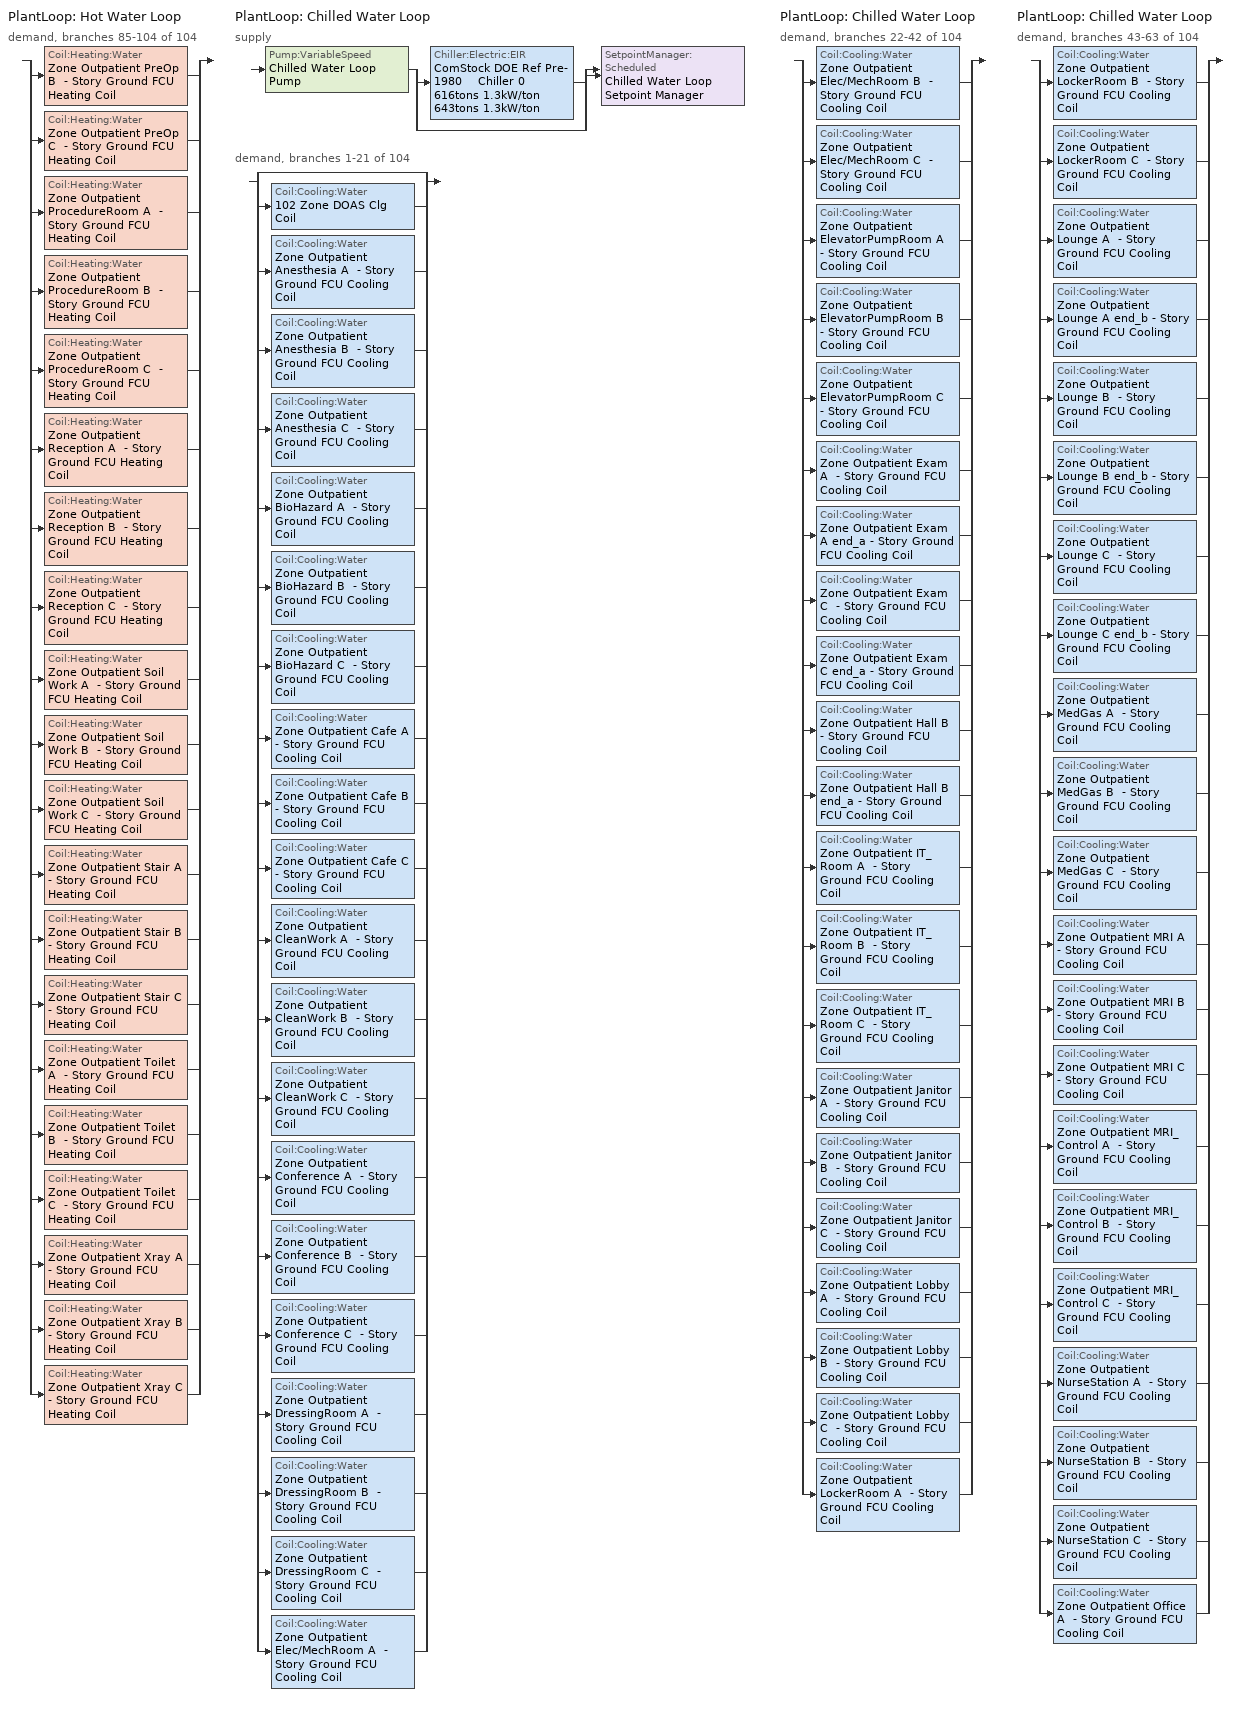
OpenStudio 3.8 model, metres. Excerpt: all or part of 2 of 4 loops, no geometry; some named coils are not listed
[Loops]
PlantLoop 'Hot Water Loop'
 demand, branches 85-104 of 104: split
  | Coil:Heating:Water 'Zone Outpatient PreOp B  - Story Ground FCU Heating Coil'
  | Coil:Heating:Water 'Zone Outpatient PreOp C  - Story Ground FCU Heating Coil'
  | Coil:Heating:Water 'Zone Outpatient ProcedureRoom A  - Story Ground FCU Heating Coil'
  | Coil:Heating:Water 'Zone Outpatient ProcedureRoom B  - Story Ground FCU Heating Coil'
  | Coil:Heating:Water 'Zone Outpatient ProcedureRoom C  - Story Ground FCU Heating Coil'
  | Coil:Heating:Water 'Zone Outpatient Reception A  - Story Ground FCU Heating Coil'
  | Coil:Heating:Water 'Zone Outpatient Reception B  - Story Ground FCU Heating Coil'
  | Coil:Heating:Water 'Zone Outpatient Reception C  - Story Ground FCU Heating Coil'
  | Coil:Heating:Water 'Zone Outpatient Soil Work A  - Story Ground FCU Heating Coil'
  | Coil:Heating:Water 'Zone Outpatient Soil Work B  - Story Ground FCU Heating Coil'
  | Coil:Heating:Water 'Zone Outpatient Soil Work C  - Story Ground FCU Heating Coil'
  | Coil:Heating:Water 'Zone Outpatient Stair A  - Story Ground FCU Heating Coil'
  | Coil:Heating:Water 'Zone Outpatient Stair B  - Story Ground FCU Heating Coil'
  | Coil:Heating:Water 'Zone Outpatient Stair C  - Story Ground FCU Heating Coil'
  | Coil:Heating:Water 'Zone Outpatient Toilet A  - Story Ground FCU Heating Coil'
  | Coil:Heating:Water 'Zone Outpatient Toilet B  - Story Ground FCU Heating Coil'
  | Coil:Heating:Water 'Zone Outpatient Toilet C  - Story Ground FCU Heating Coil'
  | Coil:Heating:Water 'Zone Outpatient Xray A  - Story Ground FCU Heating Coil'
  | Coil:Heating:Water 'Zone Outpatient Xray B  - Story Ground FCU Heating Coil'
  | Coil:Heating:Water 'Zone Outpatient Xray C  - Story Ground FCU Heating Coil'
PlantLoop 'Chilled Water Loop'
 supply: Pump:VariableSpeed 'Chilled Water Loop Pump' > split
  | Chiller:Electric:EIR 'ComStock DOE Ref Pre-1980    Chiller 0 616tons 1.3kW/ton 643tons 1.3kW/ton'
  | bypass
  join > SetpointManager:Scheduled 'Chilled Water Loop Setpoint Manager'
 demand, branches 1-21 of 104: split
  | bypass
  | Coil:Cooling:Water '102 Zone DOAS Clg Coil'
  | Coil:Cooling:Water 'Zone Outpatient Anesthesia A  - Story Ground FCU Cooling Coil'
  | Coil:Cooling:Water 'Zone Outpatient Anesthesia B  - Story Ground FCU Cooling Coil'
  | Coil:Cooling:Water 'Zone Outpatient Anesthesia C  - Story Ground FCU Cooling Coil'
  | Coil:Cooling:Water 'Zone Outpatient BioHazard A  - Story Ground FCU Cooling Coil'
  | Coil:Cooling:Water 'Zone Outpatient BioHazard B  - Story Ground FCU Cooling Coil'
  | Coil:Cooling:Water 'Zone Outpatient BioHazard C  - Story Ground FCU Cooling Coil'
  | Coil:Cooling:Water 'Zone Outpatient Cafe A  - Story Ground FCU Cooling Coil'
  | Coil:Cooling:Water 'Zone Outpatient Cafe B  - Story Ground FCU Cooling Coil'
  | Coil:Cooling:Water 'Zone Outpatient Cafe C  - Story Ground FCU Cooling Coil'
  | Coil:Cooling:Water 'Zone Outpatient CleanWork A  - Story Ground FCU Cooling Coil'
  | Coil:Cooling:Water 'Zone Outpatient CleanWork B  - Story Ground FCU Cooling Coil'
  | Coil:Cooling:Water 'Zone Outpatient CleanWork C  - Story Ground FCU Cooling Coil'
  | Coil:Cooling:Water 'Zone Outpatient Conference A  - Story Ground FCU Cooling Coil'
  | Coil:Cooling:Water 'Zone Outpatient Conference B  - Story Ground FCU Cooling Coil'
  | Coil:Cooling:Water 'Zone Outpatient Conference C  - Story Ground FCU Cooling Coil'
  | Coil:Cooling:Water 'Zone Outpatient DressingRoom A  - Story Ground FCU Cooling Coil'
  | Coil:Cooling:Water 'Zone Outpatient DressingRoom B  - Story Ground FCU Cooling Coil'
  | Coil:Cooling:Water 'Zone Outpatient DressingRoom C  - Story Ground FCU Cooling Coil'
  | Coil:Cooling:Water 'Zone Outpatient Elec/MechRoom A  - Story Ground FCU Cooling Coil'
PlantLoop 'Chilled Water Loop'
 demand, branches 22-42 of 104: split
  | Coil:Cooling:Water 'Zone Outpatient Elec/MechRoom B  - Story Ground FCU Cooling Coil'
  | Coil:Cooling:Water 'Zone Outpatient Elec/MechRoom C  - Story Ground FCU Cooling Coil'
  | Coil:Cooling:Water 'Zone Outpatient ElevatorPumpRoom A  - Story Ground FCU Cooling Coil'
  | Coil:Cooling:Water 'Zone Outpatient ElevatorPumpRoom B  - Story Ground FCU Cooling Coil'
  | Coil:Cooling:Water 'Zone Outpatient ElevatorPumpRoom C  - Story Ground FCU Cooling Coil'
  | Coil:Cooling:Water 'Zone Outpatient Exam A  - Story Ground FCU Cooling Coil'
  | Coil:Cooling:Water 'Zone Outpatient Exam A end_a - Story Ground FCU Cooling Coil'
  | Coil:Cooling:Water 'Zone Outpatient Exam C  - Story Ground FCU Cooling Coil'
  | Coil:Cooling:Water 'Zone Outpatient Exam C end_a - Story Ground FCU Cooling Coil'
  | Coil:Cooling:Water 'Zone Outpatient Hall B  - Story Ground FCU Cooling Coil'
  | Coil:Cooling:Water 'Zone Outpatient Hall B end_a - Story Ground FCU Cooling Coil'
  | Coil:Cooling:Water 'Zone Outpatient IT_Room A  - Story Ground FCU Cooling Coil'
  | Coil:Cooling:Water 'Zone Outpatient IT_Room B  - Story Ground FCU Cooling Coil'
  | Coil:Cooling:Water 'Zone Outpatient IT_Room C  - Story Ground FCU Cooling Coil'
  | Coil:Cooling:Water 'Zone Outpatient Janitor A  - Story Ground FCU Cooling Coil'
  | Coil:Cooling:Water 'Zone Outpatient Janitor B  - Story Ground FCU Cooling Coil'
  | Coil:Cooling:Water 'Zone Outpatient Janitor C  - Story Ground FCU Cooling Coil'
  | Coil:Cooling:Water 'Zone Outpatient Lobby A  - Story Ground FCU Cooling Coil'
  | Coil:Cooling:Water 'Zone Outpatient Lobby B  - Story Ground FCU Cooling Coil'
  | Coil:Cooling:Water 'Zone Outpatient Lobby C  - Story Ground FCU Cooling Coil'
  | Coil:Cooling:Water 'Zone Outpatient LockerRoom A  - Story Ground FCU Cooling Coil'
PlantLoop 'Chilled Water Loop'
 demand, branches 43-63 of 104: split
  | Coil:Cooling:Water 'Zone Outpatient LockerRoom B  - Story Ground FCU Cooling Coil'
  | Coil:Cooling:Water 'Zone Outpatient LockerRoom C  - Story Ground FCU Cooling Coil'
  | Coil:Cooling:Water 'Zone Outpatient Lounge A  - Story Ground FCU Cooling Coil'
  | Coil:Cooling:Water 'Zone Outpatient Lounge A end_b - Story Ground FCU Cooling Coil'
  | Coil:Cooling:Water 'Zone Outpatient Lounge B  - Story Ground FCU Cooling Coil'
  | Coil:Cooling:Water 'Zone Outpatient Lounge B end_b - Story Ground FCU Cooling Coil'
  | Coil:Cooling:Water 'Zone Outpatient Lounge C  - Story Ground FCU Cooling Coil'
  | Coil:Cooling:Water 'Zone Outpatient Lounge C end_b - Story Ground FCU Cooling Coil'
  | Coil:Cooling:Water 'Zone Outpatient MedGas A  - Story Ground FCU Cooling Coil'
  | Coil:Cooling:Water 'Zone Outpatient MedGas B  - Story Ground FCU Cooling Coil'
  | Coil:Cooling:Water 'Zone Outpatient MedGas C  - Story Ground FCU Cooling Coil'
  | Coil:Cooling:Water 'Zone Outpatient MRI A  - Story Ground FCU Cooling Coil'
  | Coil:Cooling:Water 'Zone Outpatient MRI B  - Story Ground FCU Cooling Coil'
  | Coil:Cooling:Water 'Zone Outpatient MRI C  - Story Ground FCU Cooling Coil'
  | Coil:Cooling:Water 'Zone Outpatient MRI_Control A  - Story Ground FCU Cooling Coil'
  | Coil:Cooling:Water 'Zone Outpatient MRI_Control B  - Story Ground FCU Cooling Coil'
  | Coil:Cooling:Water 'Zone Outpatient MRI_Control C  - Story Ground FCU Cooling Coil'
  | Coil:Cooling:Water 'Zone Outpatient NurseStation A  - Story Ground FCU Cooling Coil'
  | Coil:Cooling:Water 'Zone Outpatient NurseStation B  - Story Ground FCU Cooling Coil'
  | Coil:Cooling:Water 'Zone Outpatient NurseStation C  - Story Ground FCU Cooling Coil'
  | Coil:Cooling:Water 'Zone Outpatient Office A  - Story Ground FCU Cooling Coil'
[Sizing:Zone] Zone Cooling Design Supply Air Temperature Input Method=SupplyAirTemperature; Zone Cooling Design Supply Air Temperature {C}=12.7778; Zone Cooling Design Supply Air Temperature Difference {deltaC}=11.11; Zone Heating Design Supply Air Temperature Input Method=SupplyAirTemperature; Zone Heating Design Supply Air Temperature {C}=40; Zone Heating Design Supply Air Temperature Difference {deltaC}=11.11; Zone Cooling Design Supply Air Humidity Ratio {kg-H2O/kg-air}=0.0085; Zone Heating Design Supply Air Humidity Ratio {kg-H2O/kg-air}=0.008; Cooling Design Air Flow Method=DesignDay; Heating Design Air Flow Method=DesignDay; Account for Dedicated Outdoor Air System=No; Dedicated Outdoor Air System Control Strategy=NeutralSupplyAir; Dedicated Outdoor Air Low Setpoint Temperature for Design {C}=autosize; Dedicated Outdoor Air High Setpoint Temperature for Design {C}=autosize; Zone Load Sizing Method=Sensible Load Only No Latent Load; Zone Latent Cooling Design Supply Air Humidity Ratio Input Method=HumidityRatioDifference; Zone Cooling Design Supply Air Humidity Ratio Difference {kgWater/kgDryAir}=0.005; Zone Latent Heating Design Supply Air Humidity Ratio Input Method=HumidityRatioDifference; Zone Humidification Design Supply Air Humidity Ratio Difference {kgWater/kgDryAir}=0.005
Zone Outpatient Stair A  - Story Ground; Zone Outpatient Stair B  - Story Ground; Zone Outpatient Stair C  - Story Ground; Zone Outpatient Toilet A  - Story Ground; Zone Outpatient Toilet B  - Story Ground; Zone Outpatient Toilet C  - Story Ground
[Zone equipment]
Zone Outpatient Stair A  - Story Ground: Zone Outpatient Stair A  - Story Ground FCU
Zone Outpatient Stair B  - Story Ground: Zone Outpatient Stair B  - Story Ground FCU
Zone Outpatient Stair C  - Story Ground: Zone Outpatient Stair C  - Story Ground FCU
Zone Outpatient Toilet A  - Story Ground: Zone Outpatient Toilet A  - Story Ground Exhaust Fan, Zone Outpatient Toilet A  - Story Ground FCU
Zone Outpatient Toilet B  - Story Ground: Zone Outpatient Toilet B  - Story Ground Exhaust Fan, Zone Outpatient Toilet B  - Story Ground FCU
Zone Outpatient Toilet C  - Story Ground: Zone Outpatient Toilet C  - Story Ground Exhaust Fan, Zone Outpatient Toilet C  - Story Ground FCU
[Fan:ZoneExhaust] Availability Schedule=OutPatientHealthCare Hours_of_operation; Fan Total Efficiency=0.0273754; Pressure Rise {Pa}=124.544; Flow Fraction Schedule=OutPatientHealthCare Hours_of_operation; System Availability Manager Coupling Mode=Decoupled
Name | Maximum Flow Rate {m3/s}
Zone Outpatient Toilet A  - Story Ground Exhaust Fan; Zone Outpatient Toilet C  - Story Ground Exhaust Fan | 0.189951
Zone Outpatient Toilet B  - Story Ground Exhaust Fan | 2.10471
[PlantLoop]
Chilled Water Loop: Glycol Concentration=0; Maximum Loop Temperature {C}=40; Minimum Loop Temperature {C}=1; Maximum Loop Flow Rate {m3/s}=0.0917848; Plant Loop Volume {m3}=11.0142; Load Distribution Scheme=Optimal
[Sizing:Plant]
Chilled Water Loop: Loop Type=Cooling; Design Loop Exit Temperature {C}=6.66667; Loop Design Temperature Difference {deltaC}=5.61111; Sizing Option=NonCoincident; Zone Timesteps in Averaging Window=1; Coincident Sizing Factor Mode=None
[SetpointManager:Scheduled]
Chilled Water Loop Setpoint Manager: Control Variable=Temperature; Schedule=Chilled Water Loop Temp - 44F; Setpoint Node or NodeList=Chilled Water Loop Supply Outlet Node
[Pump:VariableSpeed]
Chilled Water Loop Pump: Rated Flow Rate {m3/s}=0.0917848; Rated Pump Head {Pa}=179344; Rated Power Consumption {W}=22839.7; Motor Efficiency=0.924; Fraction of Motor Inefficiencies to Fluid Stream=0; Coefficient 1 of the Part Load Performance Curve=0; Coefficient 2 of the Part Load Performance Curve=0.5726; Coefficient 3 of the Part Load Performance Curve=-0.301; Coefficient 4 of the Part Load Performance Curve=0.7347; Pump Control Type=Intermittent; Skin Loss Radiative Fraction=0.5; Design Power Sizing Method=PowerPerFlowPerPressure; Design Electric Power per Unit Flow Rate {W/(m3/s)}=348701.1; Design Shaft Power per Unit Flow Rate per Unit Head {W-s/m3-Pa}=1.28205; Design Minimum Flow Rate Fraction=0
[Chiller:Electric:EIR]
ComStock DOE Ref Pre-1980    Chiller 0 616tons 1.3kW/ton 643tons 1.3kW/ton: Reference Capacity {W}=2.16178e+06; Reference COP {W/W}=2.72636; Reference Leaving Chilled Water Temperature {C}=6.66667; Reference Entering Condenser Fluid Temperature {C}=35; Reference Chilled Water Flow Rate {m3/s}=0.0917848; Cooling Capacity Function of Temperature Curve=AirCooled_Chiller_2010_PathA_CAPFT; Electric Input to Cooling Output Ratio Function of Temperature Curve=AirCooled_Chiller_2010_PathA_EIRFT; Electric Input to Cooling Output Ratio Function of Part Load Ratio Curve=AirCooled_Chiller_AllCapacities_2004_2010_EIRFPLR; Minimum Part Load Ratio=0.15; Maximum Part Load Ratio=1; Optimum Part Load Ratio=1; Minimum Unloading Ratio=0.25; Condenser Type=AirCooled; Leaving Chilled Water Lower Temperature Limit {C}=2.22222; Chiller Flow Mode=ConstantFlow; Design Heat Recovery Water Flow Rate {m3/s}=Autosize; Sizing Factor=1; Basin Heater Capacity {W/K}=0; Basin Heater Setpoint Temperature {C}=10; Condenser Heat Recovery Relative Capacity Fraction=1
[Coil:Heating:Water] Availability Schedule=Always On Discrete; Rated Inlet Water Temperature {C}=82.2222; Rated Inlet Air Temperature {C}=16.6; Rated Outlet Water Temperature {C}=71.1111; Rated Outlet Air Temperature {C}=40
Name | U-Factor Times Area Value {W/K} | Maximum Water Flow Rate {m3/s} | Rated Capacity {W}
Zone Outpatient PreOp B  - Story Ground FCU Heating Coil | 206.099 | 0.000198566 | 9078.22
Zone Outpatient PreOp C  - Story Ground FCU Heating Coil | 20.3688 | 1.96253e-05 | 897.246
Zone Outpatient ProcedureRoom A  - Story Ground FCU Heating Coil; Zone Outpatient ProcedureRoom C  - Story Ground FCU Heating Coil | 12.8439 | 1.23744e-05 | 565.742
Zone Outpatient ProcedureRoom B  - Story Ground FCU Heating Coil | 131.229 | 0.000126427 | 5780.1
Zone Outpatient Reception A  - Story Ground FCU Heating Coil | 80.4953 | 7.75731e-05 | 3546.55
Zone Outpatient Reception B  - Story Ground FCU Heating Coil | 660.83 | 0.000636665 | 29107.6
Zone Outpatient Reception C  - Story Ground FCU Heating Coil | 80.4304 | 7.75105e-05 | 3543.69
Zone Outpatient Soil Work A  - Story Ground FCU Heating Coil; Zone Outpatient Soil Work C  - Story Ground FCU Heating Coil | 17.4516 | 1.68133e-05 | 768.686
Zone Outpatient Soil Work B  - Story Ground FCU Heating Coil | 179.287 | 0.000172724 | 7896.72
Zone Outpatient Stair A  - Story Ground FCU Heating Coil; Zone Outpatient Stair C  - Story Ground FCU Heating Coil | 21.5711 | 2.07976e-05 | 950.842
Zone Outpatient Stair B  - Story Ground FCU Heating Coil | 213.31 | 0.000205658 | 9402.43
Zone Outpatient Toilet A  - Story Ground FCU Heating Coil; Zone Outpatient Toilet C  - Story Ground FCU Heating Coil | 27.4112 | 2.64282e-05 | 1208.26
Zone Outpatient Toilet B  - Story Ground FCU Heating Coil | 269.889 | 0.000260206 | 11896.3
Zone Outpatient Xray A  - Story Ground FCU Heating Coil; Zone Outpatient Xray C  - Story Ground FCU Heating Coil | 38.5738 | 3.71699e-05 | 1699.36
Zone Outpatient Xray B  - Story Ground FCU Heating Coil | 387.942 | 0.000373804 | 17089.9
[Controller:WaterCoil] Minimum Actuated Flow {m3/s}=0
Name | Water Coil | Action | Controller Convergence Tolerance {deltaC} | Maximum Actuated Flow {m3/s}
102 Zone DOAS Clg Coil Controller | 102 Zone DOAS Clg Coil | Reverse | 1.6757e-05 | 0.0284173
Zone Outpatient Anesthesia A  - Story Ground FCU Cooling Coil Controller | Zone Outpatient Anesthesia A  - Story Ground FCU Cooling Coil | Reverse
Zone Outpatient Anesthesia B  - Story Ground FCU Cooling Coil Controller | Zone Outpatient Anesthesia B  - Story Ground FCU Cooling Coil | Reverse
Zone Outpatient Anesthesia C  - Story Ground FCU Cooling Coil Controller | Zone Outpatient Anesthesia C  - Story Ground FCU Cooling Coil | Reverse
Zone Outpatient BioHazard A  - Story Ground FCU Cooling Coil Controller | Zone Outpatient BioHazard A  - Story Ground FCU Cooling Coil | Reverse
Zone Outpatient BioHazard B  - Story Ground FCU Cooling Coil Controller | Zone Outpatient BioHazard B  - Story Ground FCU Cooling Coil | Reverse
Zone Outpatient BioHazard C  - Story Ground FCU Cooling Coil Controller | Zone Outpatient BioHazard C  - Story Ground FCU Cooling Coil | Reverse
Zone Outpatient Cafe A  - Story Ground FCU Cooling Coil Controller | Zone Outpatient Cafe A  - Story Ground FCU Cooling Coil | Reverse
Zone Outpatient Cafe B  - Story Ground FCU Cooling Coil Controller | Zone Outpatient Cafe B  - Story Ground FCU Cooling Coil | Reverse
Zone Outpatient Cafe C  - Story Ground FCU Cooling Coil Controller | Zone Outpatient Cafe C  - Story Ground FCU Cooling Coil | Reverse
Zone Outpatient CleanWork A  - Story Ground FCU Cooling Coil Controller | Zone Outpatient CleanWork A  - Story Ground FCU Cooling Coil | Reverse
Zone Outpatient CleanWork B  - Story Ground FCU Cooling Coil Controller | Zone Outpatient CleanWork B  - Story Ground FCU Cooling Coil | Reverse
Zone Outpatient CleanWork C  - Story Ground FCU Cooling Coil Controller | Zone Outpatient CleanWork C  - Story Ground FCU Cooling Coil | Reverse
Zone Outpatient Conference A  - Story Ground FCU Cooling Coil Controller | Zone Outpatient Conference A  - Story Ground FCU Cooling Coil | Reverse
Zone Outpatient Conference B  - Story Ground FCU Cooling Coil Controller | Zone Outpatient Conference B  - Story Ground FCU Cooling Coil | Reverse
Zone Outpatient Conference C  - Story Ground FCU Cooling Coil Controller | Zone Outpatient Conference C  - Story Ground FCU Cooling Coil | Reverse
Zone Outpatient DressingRoom A  - Story Ground FCU Cooling Coil Controller | Zone Outpatient DressingRoom A  - Story Ground FCU Cooling Coil | Reverse
Zone Outpatient DressingRoom B  - Story Ground FCU Cooling Coil Controller | Zone Outpatient DressingRoom B  - Story Ground FCU Cooling Coil | Reverse
Zone Outpatient DressingRoom C  - Story Ground FCU Cooling Coil Controller | Zone Outpatient DressingRoom C  - Story Ground FCU Cooling Coil | Reverse
Zone Outpatient Elec/MechRoom A  - Story Ground FCU Cooling Coil Controller | Zone Outpatient Elec/MechRoom A  - Story Ground FCU Cooling Coil | Reverse
Zone Outpatient Elec/MechRoom B  - Story Ground FCU Cooling Coil Controller | Zone Outpatient Elec/MechRoom B  - Story Ground FCU Cooling Coil | Reverse
Zone Outpatient Elec/MechRoom C  - Story Ground FCU Cooling Coil Controller | Zone Outpatient Elec/MechRoom C  - Story Ground FCU Cooling Coil | Reverse
Zone Outpatient ElevatorPumpRoom A  - Story Ground FCU Cooling Coil Controller | Zone Outpatient ElevatorPumpRoom A  - Story Ground FCU Cooling Coil | Reverse
Zone Outpatient ElevatorPumpRoom B  - Story Ground FCU Cooling Coil Controller | Zone Outpatient ElevatorPumpRoom B  - Story Ground FCU Cooling Coil | Reverse
Zone Outpatient ElevatorPumpRoom C  - Story Ground FCU Cooling Coil Controller | Zone Outpatient ElevatorPumpRoom C  - Story Ground FCU Cooling Coil | Reverse
Zone Outpatient Exam A  - Story Ground FCU Cooling Coil Controller | Zone Outpatient Exam A  - Story Ground FCU Cooling Coil | Reverse
Zone Outpatient Exam A end_a - Story Ground FCU Cooling Coil Controller | Zone Outpatient Exam A end_a - Story Ground FCU Cooling Coil | Reverse
Zone Outpatient Exam C  - Story Ground FCU Cooling Coil Controller | Zone Outpatient Exam C  - Story Ground FCU Cooling Coil | Reverse
Zone Outpatient Exam C end_a - Story Ground FCU Cooling Coil Controller | Zone Outpatient Exam C end_a - Story Ground FCU Cooling Coil | Reverse
Zone Outpatient Hall B  - Story Ground FCU Cooling Coil Controller | Zone Outpatient Hall B  - Story Ground FCU Cooling Coil | Reverse
Zone Outpatient Hall B end_a - Story Ground FCU Cooling Coil Controller | Zone Outpatient Hall B end_a - Story Ground FCU Cooling Coil | Reverse
Zone Outpatient IT_Room A  - Story Ground FCU Cooling Coil Controller | Zone Outpatient IT_Room A  - Story Ground FCU Cooling Coil | Reverse
Zone Outpatient IT_Room B  - Story Ground FCU Cooling Coil Controller | Zone Outpatient IT_Room B  - Story Ground FCU Cooling Coil | Reverse
Zone Outpatient IT_Room C  - Story Ground FCU Cooling Coil Controller | Zone Outpatient IT_Room C  - Story Ground FCU Cooling Coil | Reverse
Zone Outpatient Janitor A  - Story Ground FCU Cooling Coil Controller | Zone Outpatient Janitor A  - Story Ground FCU Cooling Coil | Reverse
Zone Outpatient Janitor B  - Story Ground FCU Cooling Coil Controller | Zone Outpatient Janitor B  - Story Ground FCU Cooling Coil | Reverse
Zone Outpatient Janitor C  - Story Ground FCU Cooling Coil Controller | Zone Outpatient Janitor C  - Story Ground FCU Cooling Coil | Reverse
Zone Outpatient Lobby A  - Story Ground FCU Cooling Coil Controller | Zone Outpatient Lobby A  - Story Ground FCU Cooling Coil | Reverse
Zone Outpatient Lobby B  - Story Ground FCU Cooling Coil Controller | Zone Outpatient Lobby B  - Story Ground FCU Cooling Coil | Reverse
Zone Outpatient Lobby C  - Story Ground FCU Cooling Coil Controller | Zone Outpatient Lobby C  - Story Ground FCU Cooling Coil | Reverse
Zone Outpatient LockerRoom A  - Story Ground FCU Cooling Coil Controller | Zone Outpatient LockerRoom A  - Story Ground FCU Cooling Coil | Reverse
Zone Outpatient LockerRoom B  - Story Ground FCU Cooling Coil Controller | Zone Outpatient LockerRoom B  - Story Ground FCU Cooling Coil | Reverse
Zone Outpatient LockerRoom C  - Story Ground FCU Cooling Coil Controller | Zone Outpatient LockerRoom C  - Story Ground FCU Cooling Coil | Reverse
Zone Outpatient Lounge A  - Story Ground FCU Cooling Coil Controller | Zone Outpatient Lounge A  - Story Ground FCU Cooling Coil | Reverse
Zone Outpatient Lounge A end_b - Story Ground FCU Cooling Coil Controller | Zone Outpatient Lounge A end_b - Story Ground FCU Cooling Coil | Reverse
Zone Outpatient Lounge B  - Story Ground FCU Cooling Coil Controller | Zone Outpatient Lounge B  - Story Ground FCU Cooling Coil | Reverse
Zone Outpatient Lounge B end_b - Story Ground FCU Cooling Coil Controller | Zone Outpatient Lounge B end_b - Story Ground FCU Cooling Coil | Reverse
Zone Outpatient Lounge C  - Story Ground FCU Cooling Coil Controller | Zone Outpatient Lounge C  - Story Ground FCU Cooling Coil | Reverse
Zone Outpatient Lounge C end_b - Story Ground FCU Cooling Coil Controller | Zone Outpatient Lounge C end_b - Story Ground FCU Cooling Coil | Reverse
Zone Outpatient MedGas A  - Story Ground FCU Cooling Coil Controller | Zone Outpatient MedGas A  - Story Ground FCU Cooling Coil | Reverse
Zone Outpatient MedGas B  - Story Ground FCU Cooling Coil Controller | Zone Outpatient MedGas B  - Story Ground FCU Cooling Coil | Reverse
Zone Outpatient MedGas C  - Story Ground FCU Cooling Coil Controller | Zone Outpatient MedGas C  - Story Ground FCU Cooling Coil | Reverse
Zone Outpatient MRI A  - Story Ground FCU Cooling Coil Controller | Zone Outpatient MRI A  - Story Ground FCU Cooling Coil | Reverse
Zone Outpatient MRI B  - Story Ground FCU Cooling Coil Controller | Zone Outpatient MRI B  - Story Ground FCU Cooling Coil | Reverse
Zone Outpatient MRI C  - Story Ground FCU Cooling Coil Controller | Zone Outpatient MRI C  - Story Ground FCU Cooling Coil | Reverse
Zone Outpatient MRI_Control A  - Story Ground FCU Cooling Coil Controller | Zone Outpatient MRI_Control A  - Story Ground FCU Cooling Coil | Reverse
Zone Outpatient MRI_Control B  - Story Ground FCU Cooling Coil Controller | Zone Outpatient MRI_Control B  - Story Ground FCU Cooling Coil | Reverse
Zone Outpatient MRI_Control C  - Story Ground FCU Cooling Coil Controller | Zone Outpatient MRI_Control C  - Story Ground FCU Cooling Coil | Reverse
Zone Outpatient NurseStation A  - Story Ground FCU Cooling Coil Controller | Zone Outpatient NurseStation A  - Story Ground FCU Cooling Coil | Reverse
Zone Outpatient NurseStation B  - Story Ground FCU Cooling Coil Controller | Zone Outpatient NurseStation B  - Story Ground FCU Cooling Coil | Reverse
Zone Outpatient NurseStation C  - Story Ground FCU Cooling Coil Controller | Zone Outpatient NurseStation C  - Story Ground FCU Cooling Coil | Reverse
Zone Outpatient Office A  - Story Ground FCU Cooling Coil Controller | Zone Outpatient Office A  - Story Ground FCU Cooling Coil | Reverse
Zone Outpatient PreOp B  - Story Ground FCU Heating Coil Controller | Zone Outpatient PreOp B  - Story Ground FCU Heating Coil | Normal | 0.0001
Zone Outpatient PreOp C  - Story Ground FCU Heating Coil Controller | Zone Outpatient PreOp C  - Story Ground FCU Heating Coil | Normal | 0.0001
Zone Outpatient ProcedureRoom A  - Story Ground FCU Heating Coil Controller | Zone Outpatient ProcedureRoom A  - Story Ground FCU Heating Coil | Normal | 0.0001
Zone Outpatient ProcedureRoom B  - Story Ground FCU Heating Coil Controller | Zone Outpatient ProcedureRoom B  - Story Ground FCU Heating Coil | Normal | 0.0001
Zone Outpatient ProcedureRoom C  - Story Ground FCU Heating Coil Controller | Zone Outpatient ProcedureRoom C  - Story Ground FCU Heating Coil | Normal | 0.0001
Zone Outpatient Reception A  - Story Ground FCU Heating Coil Controller | Zone Outpatient Reception A  - Story Ground FCU Heating Coil | Normal | 0.0001
Zone Outpatient Reception B  - Story Ground FCU Heating Coil Controller | Zone Outpatient Reception B  - Story Ground FCU Heating Coil | Normal | 0.0001
Zone Outpatient Reception C  - Story Ground FCU Heating Coil Controller | Zone Outpatient Reception C  - Story Ground FCU Heating Coil | Normal | 0.0001
Zone Outpatient Soil Work A  - Story Ground FCU Heating Coil Controller | Zone Outpatient Soil Work A  - Story Ground FCU Heating Coil | Normal | 0.0001
Zone Outpatient Soil Work B  - Story Ground FCU Heating Coil Controller | Zone Outpatient Soil Work B  - Story Ground FCU Heating Coil | Normal | 0.0001
Zone Outpatient Soil Work C  - Story Ground FCU Heating Coil Controller | Zone Outpatient Soil Work C  - Story Ground FCU Heating Coil | Normal | 0.0001
Zone Outpatient Stair A  - Story Ground FCU Heating Coil Controller | Zone Outpatient Stair A  - Story Ground FCU Heating Coil | Normal | 0.0001
Zone Outpatient Stair B  - Story Ground FCU Heating Coil Controller | Zone Outpatient Stair B  - Story Ground FCU Heating Coil | Normal | 0.0001
Zone Outpatient Stair C  - Story Ground FCU Heating Coil Controller | Zone Outpatient Stair C  - Story Ground FCU Heating Coil | Normal | 0.0001
Zone Outpatient Toilet A  - Story Ground FCU Heating Coil Controller | Zone Outpatient Toilet A  - Story Ground FCU Heating Coil | Normal | 0.0001
Zone Outpatient Toilet B  - Story Ground FCU Heating Coil Controller | Zone Outpatient Toilet B  - Story Ground FCU Heating Coil | Normal | 0.0001
Zone Outpatient Toilet C  - Story Ground FCU Heating Coil Controller | Zone Outpatient Toilet C  - Story Ground FCU Heating Coil | Normal | 0.0001
Zone Outpatient Xray A  - Story Ground FCU Heating Coil Controller | Zone Outpatient Xray A  - Story Ground FCU Heating Coil | Normal | 0.0001
Zone Outpatient Xray B  - Story Ground FCU Heating Coil Controller | Zone Outpatient Xray B  - Story Ground FCU Heating Coil | Normal | 0.0001
Zone Outpatient Xray C  - Story Ground FCU Heating Coil Controller | Zone Outpatient Xray C  - Story Ground FCU Heating Coil | Normal | 0.0001
[Coil:Cooling:Water] Availability Schedule=Always On Discrete; Design Inlet Water Temperature {C}=6.66667; Design Outlet Air Humidity Ratio {kg-H2O/kg-air}=0.0085; Heat Exchanger Configuration=CrossFlow
Name | Design Water Flow Rate {m3/s} | Design Air Flow Rate {m3/s} | Design Inlet Air Temperature {C} | Design Outlet Air Temperature {C} | Design Inlet Air Humidity Ratio {kg-H2O/kg-air}
102 Zone DOAS Clg Coil | 0.0284173 | 15.1691 | 35.6 | 14.1464 | 0.0148068
Zone Outpatient Anesthesia A  - Story Ground FCU Cooling Coil; Zone Outpatient Anesthesia C  - Story Ground FCU Cooling Coil | 1.40115e-05 | 0.0181609 | 23.6259 | 12.7778 | 0.010313
Zone Outpatient Anesthesia B  - Story Ground FCU Cooling Coil | 0.000154673 | 0.20029 | 23.6256 | 12.7778 | 0.0103189
Zone Outpatient BioHazard A  - Story Ground FCU Cooling Coil; Zone Outpatient BioHazard C  - Story Ground FCU Cooling Coil | 3.82638e-06 | 0.0104276 | 23.6275 | 12.7778 | 0.0104394
Zone Outpatient BioHazard B  - Story Ground FCU Cooling Coil | 4.73585e-05 | 0.112279 | 23.6282 | 12.7778 | 0.0101356
Zone Outpatient Cafe A  - Story Ground FCU Cooling Coil; Zone Outpatient Cafe C  - Story Ground FCU Cooling Coil | 0.000143216 | 0.147469 | 23.5978 | 12.7778 | 0.0119192
Zone Outpatient Cafe B  - Story Ground FCU Cooling Coil | 0.00158456 | 1.63127 | 23.595 | 12.7778 | 0.011922
Zone Outpatient CleanWork A  - Story Ground FCU Cooling Coil; Zone Outpatient CleanWork C  - Story Ground FCU Cooling Coil | 4.71494e-05 | 0.0656712 | 23.625 | 12.7778 | 0.00988541
Zone Outpatient CleanWork B  - Story Ground FCU Cooling Coil | 0.00051549 | 0.715666 | 23.6244 | 12.7778 | 0.00990433
Zone Outpatient Conference A  - Story Ground FCU Cooling Coil; Zone Outpatient Conference C  - Story Ground FCU Cooling Coil | 6.81133e-05 | 0.0740328 | 23.6115 | 12.7778 | 0.0115053
Zone Outpatient Conference B  - Story Ground FCU Cooling Coil | 0.000744553 | 0.805891 | 23.61 | 12.7778 | 0.0115366
Zone Outpatient DressingRoom A  - Story Ground FCU Cooling Coil; Zone Outpatient DressingRoom C  - Story Ground FCU Cooling Coil | 7.12423e-06 | 0.0110379 | 23.6324 | 12.7778 | 0.00930303
Zone Outpatient DressingRoom B  - Story Ground FCU Cooling Coil | 7.91111e-05 | 0.12261 | 23.6323 | 12.7778 | 0.00930141
Zone Outpatient Elec/MechRoom A  - Story Ground FCU Cooling Coil; Zone Outpatient Elec/MechRoom C  - Story Ground FCU Cooling Coil | 7.4071e-05 | 0.13585 | 23.6389 | 12.7778 | 0.0085
Zone Outpatient Elec/MechRoom B  - Story Ground FCU Cooling Coil | 0.000822888 | 1.50703 | 23.6364 | 12.7778 | 0.00850733
Zone Outpatient ElevatorPumpRoom A  - Story Ground FCU Cooling Coil; Zone Outpatient ElevatorPumpRoom C  - Story Ground FCU Cooling Coil | 5.56083e-06 | 0.0108355 | 23.6363 | 12.7778 | 0.00853003
Zone Outpatient ElevatorPumpRoom B  - Story Ground FCU Cooling Coil | 6.1918e-05 | 0.113596 | 23.6363 | 12.7778 | 0.00852988
Zone Outpatient Exam A  - Story Ground FCU Cooling Coil | 0.00381072 | 5.29904 | 23.6228 | 12.7778 | 0.00989568
Zone Outpatient Exam A end_a - Story Ground FCU Cooling Coil | 0.000418603 | 0.607884 | 23.63 | 12.7778 | 0.00964903
Zone Outpatient Exam C  - Story Ground FCU Cooling Coil | 0.00368505 | 4.91257 | 23.6211 | 12.7778 | 0.010144
Zone Outpatient Exam C end_a - Story Ground FCU Cooling Coil | 0.000405827 | 0.585514 | 23.6308 | 12.7778 | 0.00968457
Zone Outpatient Hall B  - Story Ground FCU Cooling Coil | 0.00582939 | 9.56683 | 23.6332 | 12.7778 | 0.00901431
Zone Outpatient Hall B end_a - Story Ground FCU Cooling Coil | 0.000857054 | 1.47644 | 23.6353 | 12.7778 | 0.00878303
Zone Outpatient IT_Room A  - Story Ground FCU Cooling Coil; Zone Outpatient IT_Room C  - Story Ground FCU Cooling Coil | 1.05848e-05 | 0.0167611 | 23.6326 | 12.7778 | 0.00919169
Zone Outpatient IT_Room B  - Story Ground FCU Cooling Coil | 0.000118774 | 0.186997 | 23.6323 | 12.7778 | 0.00922104
Zone Outpatient Janitor A  - Story Ground FCU Cooling Coil | 0.000218869 | 0.399222 | 23.6362 | 12.7778 | 0.00852501
Zone Outpatient Janitor B  - Story Ground FCU Cooling Coil | 0.00144156 | 2.61209 | 23.6361 | 12.7778 | 0.00855415
Zone Outpatient Janitor C  - Story Ground FCU Cooling Coil | 0.000153598 | 0.277797 | 23.636 | 12.7778 | 0.00856246
Zone Outpatient Lobby A  - Story Ground FCU Cooling Coil; Zone Outpatient Lobby C  - Story Ground FCU Cooling Coil | 8.93477e-05 | 0.108817 | 23.6194 | 12.7778 | 0.0107115
Zone Outpatient Lobby B  - Story Ground FCU Cooling Coil | 0.000968632 | 1.17166 | 23.6182 | 12.7778 | 0.010757
Zone Outpatient LockerRoom A  - Story Ground FCU Cooling Coil; Zone Outpatient LockerRoom C  - Story Ground FCU Cooling Coil | 0.000109464 | 0.159476 | 23.6268 | 12.7778 | 0.00963258
Zone Outpatient LockerRoom B  - Story Ground FCU Cooling Coil | 0.00117968 | 1.70848 | 23.626 | 12.7778 | 0.00966554
Zone Outpatient Lounge A  - Story Ground FCU Cooling Coil; Zone Outpatient Lounge C  - Story Ground FCU Cooling Coil | 7.02339e-05 | 0.102904 | 23.627 | 12.7778 | 0.00960147
Zone Outpatient Lounge A end_b - Story Ground FCU Cooling Coil; Zone Outpatient Lounge C end_b - Story Ground FCU Cooling Coil | 0.000140825 | 0.215657 | 23.6274 | 12.7778 | 0.00936553
Zone Outpatient Lounge B  - Story Ground FCU Cooling Coil | 0.000765867 | 1.11838 | 23.6264 | 12.7778 | 0.00961996
Zone Outpatient Lounge B end_b - Story Ground FCU Cooling Coil | 0.00151135 | 2.3016 | 23.6266 | 12.7778 | 0.00939499
Zone Outpatient MedGas A  - Story Ground FCU Cooling Coil; Zone Outpatient MedGas C  - Story Ground FCU Cooling Coil | 3.93174e-06 | 0.00974621 | 23.6314 | 12.7778 | 0.00971845
Zone Outpatient MedGas B  - Story Ground FCU Cooling Coil | 4.55196e-05 | 0.104328 | 23.6315 | 12.7778 | 0.00966774
Zone Outpatient MRI A  - Story Ground FCU Cooling Coil; Zone Outpatient MRI C  - Story Ground FCU Cooling Coil | 0.000382983 | 0.664515 | 23.6281 | 12.7778 | 0.00875272
Zone Outpatient MRI B  - Story Ground FCU Cooling Coil | 0.00413737 | 7.16907 | 23.6272 | 12.7778 | 0.00875931
Zone Outpatient MRI_Control A  - Story Ground FCU Cooling Coil; Zone Outpatient MRI_Control C  - Story Ground FCU Cooling Coil | 2.2386e-05 | 0.0296196 | 23.6254 | 12.7778 | 0.0101874
Zone Outpatient MRI_Control B  - Story Ground FCU Cooling Coil | 0.000250884 | 0.328216 | 23.6245 | 12.7778 | 0.0102565
Zone Outpatient NurseStation A  - Story Ground FCU Cooling Coil; Zone Outpatient NurseStation C  - Story Ground FCU Cooling Coil | 0.000118337 | 0.155792 | 23.6219 | 12.7778 | 0.0102192
Zone Outpatient NurseStation B  - Story Ground FCU Cooling Coil | 0.0012786 | 1.67172 | 23.6208 | 12.7778 | 0.0102616
Zone Outpatient Office A  - Story Ground FCU Cooling Coil | 0.000724349 | 1.20144 | 23.6321 | 12.7778 | 0.00896332
[Fan:OnOff] Availability Schedule=Always On Discrete; Fan Total Efficiency=0.1595; Pressure Rise {Pa}=270.9; Motor Efficiency=0.29; Motor In Airstream Fraction=1
Name | Maximum Flow Rate {m3/s} | Fan Power Ratio Function of Speed Ratio Curve | Fan Efficiency Ratio Function of Speed Ratio Curve
Zone Outpatient PreOp B  - Story Ground Fan Coil fan | 1.15947 | Fan On Off Power Curve 82 | Fan On Off Efficiency Curve 82
Zone Outpatient PreOp C  - Story Ground Fan Coil fan | 0.107134 | Fan On Off Power Curve 83 | Fan On Off Efficiency Curve 83
Zone Outpatient ProcedureRoom A  - Story Ground Fan Coil fan | 0.0645186 | Fan On Off Power Curve 84 | Fan On Off Efficiency Curve 84
Zone Outpatient ProcedureRoom B  - Story Ground Fan Coil fan | 0.698918 | Fan On Off Power Curve 85 | Fan On Off Efficiency Curve 85
Zone Outpatient ProcedureRoom C  - Story Ground Fan Coil fan | 0.0645186 | Fan On Off Power Curve 86 | Fan On Off Efficiency Curve 86
Zone Outpatient Reception A  - Story Ground Fan Coil fan | 0.313642 | Fan On Off Power Curve 87 | Fan On Off Efficiency Curve 87
Zone Outpatient Reception B  - Story Ground Fan Coil fan | 2.74375 | Fan On Off Power Curve 88 | Fan On Off Efficiency Curve 88
Zone Outpatient Reception C  - Story Ground Fan Coil fan | 0.246565 | Fan On Off Power Curve 89 | Fan On Off Efficiency Curve 89
Zone Outpatient Soil Work A  - Story Ground Fan Coil fan | 0.0816427 | Fan On Off Power Curve 90 | Fan On Off Efficiency Curve 90
Zone Outpatient Soil Work B  - Story Ground Fan Coil fan | 0.891715 | Fan On Off Power Curve 91 | Fan On Off Efficiency Curve 91
Zone Outpatient Soil Work C  - Story Ground Fan Coil fan | 0.0816427 | Fan On Off Power Curve 92 | Fan On Off Efficiency Curve 92
Zone Outpatient Stair A  - Story Ground Fan Coil fan | 0.0626516 | Fan On Off Power Curve 93 | Fan On Off Efficiency Curve 93
Zone Outpatient Stair B  - Story Ground Fan Coil fan | 0.676481 | Fan On Off Power Curve 94 | Fan On Off Efficiency Curve 94
Zone Outpatient Stair C  - Story Ground Fan Coil fan | 0.0626516 | Fan On Off Power Curve 95 | Fan On Off Efficiency Curve 95
Zone Outpatient Toilet A  - Story Ground Fan Coil fan | 0.0808504 | Fan On Off Power Curve 96 | Fan On Off Efficiency Curve 96
Zone Outpatient Toilet B  - Story Ground Fan Coil fan | 0.869879 | Fan On Off Power Curve 97 | Fan On Off Efficiency Curve 97
Zone Outpatient Toilet C  - Story Ground Fan Coil fan | 0.0808504 | Fan On Off Power Curve 98 | Fan On Off Efficiency Curve 98
Zone Outpatient Xray A  - Story Ground Fan Coil fan | 0.143257 | Fan On Off Power Curve 99 | Fan On Off Efficiency Curve 99
Zone Outpatient Xray B  - Story Ground Fan Coil fan | 1.55196 | Fan On Off Power Curve 100 | Fan On Off Efficiency Curve 100
Zone Outpatient Xray C  - Story Ground Fan Coil fan | 0.143257 | Fan On Off Power Curve 101 | Fan On Off Efficiency Curve 101
[ZoneHVAC:FourPipeFanCoil] Availability Schedule=Always On Discrete; Capacity Control Method=CyclingFan; Maximum Outdoor Air Flow Rate {m3/s}=0; Minimum Supply Air Temperature in Cooling Mode {C}=autosize; Maximum Supply Air Temperature in Heating Mode {C}=autosize
Name | Maximum Supply Air Flow Rate {m3/s} | Supply Air Fan | Cooling Coil | Maximum Cold Water Flow Rate {m3/s} | Heating Coil | Maximum Hot Water Flow Rate {m3/s}
Zone Outpatient PreOp B  - Story Ground FCU | 1.15947 | Zone Outpatient PreOp B  - Story Ground Fan Coil fan | Zone Outpatient PreOp B  - Story Ground FCU Cooling Coil | 0.000844457 | Zone Outpatient PreOp B  - Story Ground FCU Heating Coil | 0.000198566
Zone Outpatient PreOp C  - Story Ground FCU | 0.107134 | Zone Outpatient PreOp C  - Story Ground Fan Coil fan | Zone Outpatient PreOp C  - Story Ground FCU Cooling Coil | 7.76728e-05 | Zone Outpatient PreOp C  - Story Ground FCU Heating Coil | 1.96253e-05
Zone Outpatient ProcedureRoom A  - Story Ground FCU | 0.0645186 | Zone Outpatient ProcedureRoom A  - Story Ground Fan Coil fan | Zone Outpatient ProcedureRoom A  - Story Ground FCU Cooling Coil | 4.97453e-05 | Zone Outpatient ProcedureRoom A  - Story Ground FCU Heating Coil | 1.23744e-05
Zone Outpatient ProcedureRoom B  - Story Ground FCU | 0.698918 | Zone Outpatient ProcedureRoom B  - Story Ground Fan Coil fan | Zone Outpatient ProcedureRoom B  - Story Ground FCU Cooling Coil | 0.000548531 | Zone Outpatient ProcedureRoom B  - Story Ground FCU Heating Coil | 0.000126427
Zone Outpatient ProcedureRoom C  - Story Ground FCU | 0.0645186 | Zone Outpatient ProcedureRoom C  - Story Ground Fan Coil fan | Zone Outpatient ProcedureRoom C  - Story Ground FCU Cooling Coil | 4.97453e-05 | Zone Outpatient ProcedureRoom C  - Story Ground FCU Heating Coil | 1.23744e-05
Zone Outpatient Reception A  - Story Ground FCU | 0.313642 | Zone Outpatient Reception A  - Story Ground Fan Coil fan | Zone Outpatient Reception A  - Story Ground FCU Cooling Coil | 0.000232486 | Zone Outpatient Reception A  - Story Ground FCU Heating Coil | 7.75731e-05
Zone Outpatient Reception B  - Story Ground FCU | 2.74375 | Zone Outpatient Reception B  - Story Ground Fan Coil fan | Zone Outpatient Reception B  - Story Ground FCU Cooling Coil | 0.0022994 | Zone Outpatient Reception B  - Story Ground FCU Heating Coil | 0.000636665
Zone Outpatient Reception C  - Story Ground FCU | 0.246565 | Zone Outpatient Reception C  - Story Ground Fan Coil fan | Zone Outpatient Reception C  - Story Ground FCU Cooling Coil | 0.000198744 | Zone Outpatient Reception C  - Story Ground FCU Heating Coil | 7.75105e-05
Zone Outpatient Soil Work A  - Story Ground FCU | 0.0816427 | Zone Outpatient Soil Work A  - Story Ground Fan Coil fan | Zone Outpatient Soil Work A  - Story Ground FCU Cooling Coil | 6.4733e-05 | Zone Outpatient Soil Work A  - Story Ground FCU Heating Coil | 1.68133e-05
Zone Outpatient Soil Work B  - Story Ground FCU | 0.891715 | Zone Outpatient Soil Work B  - Story Ground Fan Coil fan | Zone Outpatient Soil Work B  - Story Ground FCU Cooling Coil | 0.000709243 | Zone Outpatient Soil Work B  - Story Ground FCU Heating Coil | 0.000172724
Zone Outpatient Soil Work C  - Story Ground FCU | 0.0816427 | Zone Outpatient Soil Work C  - Story Ground Fan Coil fan | Zone Outpatient Soil Work C  - Story Ground FCU Cooling Coil | 6.4733e-05 | Zone Outpatient Soil Work C  - Story Ground FCU Heating Coil | 1.68133e-05
Zone Outpatient Stair A  - Story Ground FCU | 0.0626516 | Zone Outpatient Stair A  - Story Ground Fan Coil fan | Zone Outpatient Stair A  - Story Ground FCU Cooling Coil | 3.44042e-05 | Zone Outpatient Stair A  - Story Ground FCU Heating Coil | 2.07976e-05
Zone Outpatient Stair B  - Story Ground FCU | 0.676481 | Zone Outpatient Stair B  - Story Ground Fan Coil fan | Zone Outpatient Stair B  - Story Ground FCU Cooling Coil | 0.0003725 | Zone Outpatient Stair B  - Story Ground FCU Heating Coil | 0.000205658
Zone Outpatient Stair C  - Story Ground FCU | 0.0626516 | Zone Outpatient Stair C  - Story Ground Fan Coil fan | Zone Outpatient Stair C  - Story Ground FCU Cooling Coil | 3.44042e-05 | Zone Outpatient Stair C  - Story Ground FCU Heating Coil | 2.07976e-05
Zone Outpatient Toilet A  - Story Ground FCU | 0.0808504 | Zone Outpatient Toilet A  - Story Ground Fan Coil fan | Zone Outpatient Toilet A  - Story Ground FCU Cooling Coil | 4.45192e-05 | Zone Outpatient Toilet A  - Story Ground FCU Heating Coil | 2.64282e-05
Zone Outpatient Toilet B  - Story Ground FCU | 0.869879 | Zone Outpatient Toilet B  - Story Ground Fan Coil fan | Zone Outpatient Toilet B  - Story Ground FCU Cooling Coil | 0.000479126 | Zone Outpatient Toilet B  - Story Ground FCU Heating Coil | 0.000260206
Zone Outpatient Toilet C  - Story Ground FCU | 0.0808504 | Zone Outpatient Toilet C  - Story Ground Fan Coil fan | Zone Outpatient Toilet C  - Story Ground FCU Cooling Coil | 4.45192e-05 | Zone Outpatient Toilet C  - Story Ground FCU Heating Coil | 2.64282e-05
Zone Outpatient Xray A  - Story Ground FCU | 0.143257 | Zone Outpatient Xray A  - Story Ground Fan Coil fan | Zone Outpatient Xray A  - Story Ground FCU Cooling Coil | 0.000112108 | Zone Outpatient Xray A  - Story Ground FCU Heating Coil | 3.71699e-05
Zone Outpatient Xray B  - Story Ground FCU | 1.55196 | Zone Outpatient Xray B  - Story Ground Fan Coil fan | Zone Outpatient Xray B  - Story Ground FCU Cooling Coil | 0.00122079 | Zone Outpatient Xray B  - Story Ground FCU Heating Coil | 0.000373804
Zone Outpatient Xray C  - Story Ground FCU | 0.143257 | Zone Outpatient Xray C  - Story Ground Fan Coil fan | Zone Outpatient Xray C  - Story Ground FCU Cooling Coil | 0.000112108 | Zone Outpatient Xray C  - Story Ground FCU Heating Coil | 3.71699e-05
[Schedule:Ruleset]
Name | Default Day Schedule | Summer Design Day Schedule | Winter Design Day Schedule
OutPatientHealthCare Hours_of_operation | OutPatientHealthCare Hours_of_operation Default | OutPatientHealthCare Hours_of_operation Summer Design Day | OutPatientHealthCare Hours_of_operation Winter Design Day
Chilled Water Loop Temp - 44F | Chilled Water Loop Temp - 44F Default
[Schedule:Day]
OutPatientHealthCare Hours_of_operation Default; autogen OutPatientHealthCare Hours_of_operation 0_day_sch; autogen OutPatientHealthCare Hours_of_operation 1_day_sch: Average, 24, 0, 1
OutPatientHealthCare Hours_of_operation Winter Design Day; OutPatientHealthCare Hours_of_operation Summer Design Day: 24, 0, 1
Chilled Water Loop Temp - 44F Default: 24, 0, 6.66667
[Schedule:Rule] Schedule Ruleset=OutPatientHealthCare Hours_of_operation; Apply Sunday=Yes; Apply Monday=Yes; Apply Tuesday=Yes; Apply Wednesday=Yes; Apply Thursday=Yes; Apply Friday=Yes; Apply Saturday=Yes; Date Specification Type=SpecificDates; Specific Month 1=1; Specific Month 2=1; Specific Month 3=1; Specific Month 4=1; Specific Month 5=2; Specific Month 6=2; Specific Month 7=2; Specific Month 8=2; Specific Month 9=3; Specific Month 10=3; Specific Month 11=3; Specific Month 12=3; Specific Month 14=4; Specific Month 15=4; Specific Month 16=4; Specific Month 17=4; Specific Month 18=5; Specific Month 19=5; Specific Month 20=5; Specific Month 21=5; Specific Month 22=6; Specific Month 23=6; Specific Month 24=6; Specific Month 25=6; Specific Month 27=7; Specific Month 28=7; Specific Month 29=7; Specific Month 30=7; Specific Month 31=8; Specific Month 32=8; Specific Month 33=8; Specific Month 34=8; Specific Month 35=9; Specific Month 36=9; Specific Month 37=9; Specific Month 38=9; Specific Month 39=9; Specific Month 40=10; Specific Month 41=10; Specific Month 42=10; Specific Month 43=10; Specific Month 44=11; Specific Month 45=11; Specific Month 46=11; Specific Month 47=11; Specific Month 48=12; Specific Month 49=12; Specific Month 50=12; Specific Month 51=12; Specific Month 52=12
Name | Rule Order | Day Schedule | Specific Day 1 | Specific Day 2 | Specific Day 3 | Specific Day 4 | Specific Day 5 | Specific Day 6 | Specific Day 7 | Specific Day 8 | Specific Day 9 | Specific Day 10 | Specific Day 11 | Specific Day 12 | Specific Month 13 | Specific Day 13 | Specific Day 14 | Specific Day 15 | Specific Day 16 | Specific Day 17 | Specific Day 18 | Specific Day 19 | Specific Day 20 | Specific Day 21 | Specific Day 22 | Specific Day 23 | Specific Day 24 | Specific Day 25 | Specific Month 26 | Specific Day 26 | Specific Day 27 | Specific Day 28 | Specific Day 29 | Specific Day 30 | Specific Day 31 | Specific Day 32 | Specific Day 33 | Specific Day 34 | Specific Day 35 | Specific Day 36 | Specific Day 37 | Specific Day 38 | Specific Day 39 | Specific Day 40 | Specific Day 41 | Specific Day 42 | Specific Day 43 | Specific Day 44 | Specific Day 45 | Specific Day 46 | Specific Day 47 | Specific Day 48 | Specific Day 49 | Specific Day 50 | Specific Day 51 | Specific Day 52
autogen OutPatientHealthCare Hours_of_operation 0 | 0 | autogen OutPatientHealthCare Hours_of_operation 0_day_sch | 6 | 13 | 20 | 27 | 3 | 10 | 17 | 24 | 3 | 10 | 17 | 24 | 3 | 31 | 7 | 14 | 21 | 28 | 5 | 12 | 19 | 26 | 2 | 9 | 16 | 23 | 6 | 30 | 7 | 14 | 21 | 28 | 4 | 11 | 18 | 25 | 1 | 8 | 15 | 22 | 29 | 6 | 13 | 20 | 27 | 3 | 10 | 17 | 24 | 1 | 8 | 15 | 22 | 29
autogen OutPatientHealthCare Hours_of_operation 1 | 1 | autogen OutPatientHealthCare Hours_of_operation 1_day_sch | 7 | 14 | 21 | 28 | 4 | 11 | 18 | 25 | 4 | 11 | 18 | 25 | 4 | 1 | 8 | 15 | 22 | 29 | 6 | 13 | 20 | 27 | 3 | 10 | 17 | 24 | 7 | 1 | 8 | 15 | 22 | 29 | 5 | 12 | 19 | 26 | 2 | 9 | 16 | 23 | 30 | 7 | 14 | 21 | 28 | 4 | 11 | 18 | 25 | 2 | 9 | 16 | 23 | 30
[Schedule:Constant]
Always On Discrete: Value=1
[Curve:Exponent] Coefficient1 Constant=1; Coefficient2 Constant=0; Coefficient3 Constant=0; Minimum Value of x=0; Maximum Value of x=1
Fan On Off Power Curve 82; Fan On Off Power Curve 83; Fan On Off Power Curve 84; Fan On Off Power Curve 85; Fan On Off Power Curve 86; Fan On Off Power Curve 87; Fan On Off Power Curve 88; Fan On Off Power Curve 89; Fan On Off Power Curve 90; Fan On Off Power Curve 91; Fan On Off Power Curve 92; Fan On Off Power Curve 93; Fan On Off Power Curve 94; Fan On Off Power Curve 95; Fan On Off Power Curve 96; Fan On Off Power Curve 97; Fan On Off Power Curve 98; Fan On Off Power Curve 99; Fan On Off Power Curve 100; Fan On Off Power Curve 101
[Curve:Cubic] Coefficient1 Constant=1; Coefficient2 x=0; Coefficient3 x**2=0; Coefficient4 x**3=0; Minimum Value of x=0; Maximum Value of x=1
Fan On Off Efficiency Curve 82; Fan On Off Efficiency Curve 83; Fan On Off Efficiency Curve 84; Fan On Off Efficiency Curve 85; Fan On Off Efficiency Curve 86; Fan On Off Efficiency Curve 87; Fan On Off Efficiency Curve 88; Fan On Off Efficiency Curve 89; Fan On Off Efficiency Curve 90; Fan On Off Efficiency Curve 91; Fan On Off Efficiency Curve 92; Fan On Off Efficiency Curve 93; Fan On Off Efficiency Curve 94; Fan On Off Efficiency Curve 95; Fan On Off Efficiency Curve 96; Fan On Off Efficiency Curve 97; Fan On Off Efficiency Curve 98; Fan On Off Efficiency Curve 99; Fan On Off Efficiency Curve 100; Fan On Off Efficiency Curve 101
[Curve:Biquadratic] Minimum Value of x=5; Maximum Value of x=10; Minimum Value of y=12.7; Maximum Value of y=51.67
Name | Coefficient1 Constant | Coefficient2 x | Coefficient3 x**2 | Coefficient4 y | Coefficient5 y**2 | Coefficient6 x*y
AirCooled_Chiller_2010_PathA_CAPFT | 1.04338 | 0.0407073 | 0.0004506 | -0.0041514 | -8.86e-05 | -0.0003467
AirCooled_Chiller_2010_PathA_EIRFT | 0.596191 | -0.0099496 | 0.0007888 | 0.0004506 | 0.0004875 | -0.0007623
[Curve:Quadratic]
AirCooled_Chiller_AllCapacities_2004_2010_EIRFPLR: Coefficient1 Constant=0.141; Coefficient2 x=0.655; Coefficient3 x**2=0.203; Minimum Value of x=0; Maximum Value of x=1
